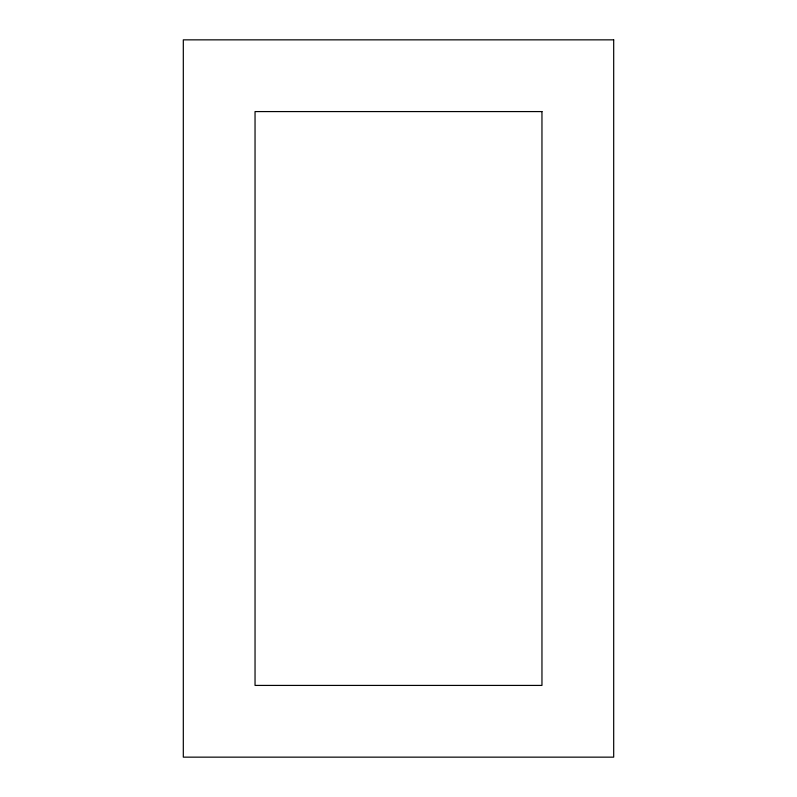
<?xml version="1.0" encoding="UTF-8"?>
<svg xmlns="http://www.w3.org/2000/svg" width="797" height="797" viewBox="0 0 797 797"><rect width="100%" height="100%" fill="white"/><g stroke="black" fill="none" stroke-linecap="round" stroke-linejoin="round"><path stroke-width="1.2" d="M613.69 39.85L183.31 39.85L183.31 757.15L613.69 757.15L613.69 39.85M541.96 111.58L255.04 111.58L255.04 685.42L541.96 685.42L541.96 111.58"/></g></svg>
